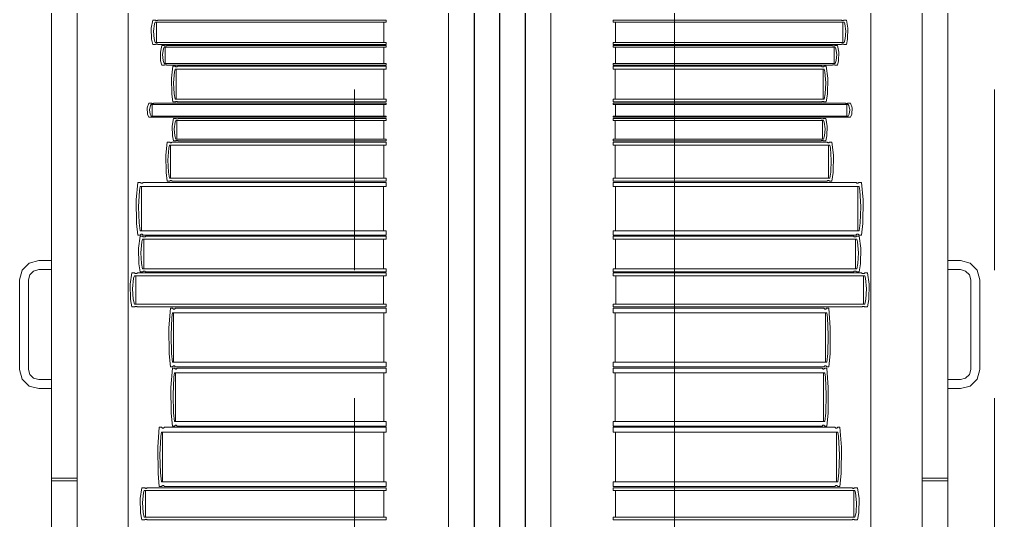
# Model space of a CAD drawing. Header units: inches. Extents: x -19 to 5698, y -728 to 92.
# Drawn here: x 314.309 to 315.07, y 11.121 to 11.513 of the extents above; entities that cross this region are included whole.
import ezdxf

# ---------------------------------------------------------------- set-up
doc = ezdxf.new("R2010")
doc.units = ezdxf.units.IN
doc.header["$MEASUREMENT"] = 0
doc.set_wipeout_variables(frame=1)
for name, pattern in [('Hidden Line', [0.195611, 0.141111, -0.0545]), ('Punto & Raya', [0.65, 0.5, -0.075, 0, -0.075]), ('Wipeout_Contour', [1, 0, -1])]:
    doc.linetypes.add(name, pattern=pattern)
for name, color, linetype in [('02 _ ARQ _ ALB _ Ejes Generales', 251, 'Continuous'), ('08 _ STR _ EXT _ 09 Vigas', 251, 'Continuous'), ('Interior - Mobiliario', 7, 'Continuous')]:
    doc.layers.add(name, color=color, linetype=linetype)

msp = doc.modelspace()

# ---------------------------------------------------------------- linework, layer by layer
at = {"layer": '02 _ ARQ _ ALB _ Ejes Generales', "color": 251, "linetype": 'Punto & Raya', "lineweight": 13, "true_color": 0x636466}
msp.add_line((314.82005, 3.05001), (314.82005, 44.9), dxfattribs=at)
at = {"layer": '08 _ STR _ EXT _ 09 Vigas', "color": 251, "linetype": 'Hidden Line', "lineweight": 13, "true_color": 0x636466}
for p, q in [((314.57005, 7.7), (314.57005, 16.9)), ((315.07005, 7.7), (315.07005, 16.9))]:
    msp.add_line(p, q, dxfattribs=at)
at = {"layer": 'Interior - Mobiliario', "color": 175, "linetype": 'Continuous', "lineweight": 13}
for p, q in [((314.33352, 12.27311), (314.33352, 10.77311)), ((315.03352, 12.27311), (315.03352, 10.77311)), ((314.33352, 10.79311), (314.33352, 12.25311)), ((314.33352, 10.79311), (314.33352, 12.25311)), ((314.35352, 10.79311), (314.35352, 12.25311)), ((314.35352, 10.79311), (314.35352, 12.25311)), ((314.35352, 10.79311), (314.35352, 12.25311)), ((314.66352, 12.25311), (314.66352, 10.79311)), ((314.70352, 12.25311), (314.70352, 10.79311)), ((315.01352, 10.79311), (315.01352, 12.25311)), ((315.01352, 10.79311), (315.01352, 12.25311)), ((315.01352, 10.79311), (315.01352, 12.25311)), ((315.03352, 10.79311), (315.03352, 12.25311)), ((315.03352, 10.79311), (315.03352, 12.25311)), ((314.35352, 10.81311), (314.35352, 12.23311)), ((314.39352, 12.23311), (314.39352, 10.81311)), ((314.64352, 10.81311), (314.64352, 12.23311)), ((314.72352, 10.81311), (314.72352, 12.23311)), ((314.97352, 12.23311), (314.97352, 10.81311)), ((315.01352, 10.81311), (315.01352, 12.23311)), ((314.33352, 11.51311), (314.33352, 11.15411)), ((314.35352, 11.51311), (314.35352, 11.15411)), ((314.41146, 11.50579), (314.41268, 11.51211)), ((314.41268, 11.51211), (314.41466, 11.51211)), ((314.41397, 11.50915), (314.4132, 11.50335)), ((314.41451, 11.51059), (314.41397, 11.50915)), ((314.59487, 11.51059), (314.41451, 11.51059)), ((314.41466, 11.51211), (314.41481, 11.512)), ((314.41481, 11.512), (314.41505, 11.5119)), ((314.41505, 11.5119), (314.4153, 11.51182)), ((314.4153, 11.51182), (314.41557, 11.51179)), ((314.41542, 11.49468), (314.41542, 11.51059)), ((314.41557, 11.51179), (314.41584, 11.51179)), ((314.41584, 11.51179), (314.4161, 11.51184)), ((314.4161, 11.51184), (314.41635, 11.51192)), ((314.41635, 11.51192), (314.41658, 11.51203)), ((314.41658, 11.51203), (314.41668, 11.51211)), ((314.41668, 11.51211), (314.59487, 11.51211)), ((314.59304, 11.51059), (314.59304, 11.49468)), ((314.59487, 11.51211), (314.59487, 11.51059)), ((314.95036, 11.51211), (314.77218, 11.51211)), ((314.77218, 11.51211), (314.77218, 11.51059)), ((314.77218, 11.51059), (314.95254, 11.51059)), ((314.774, 11.51059), (314.774, 11.49468)), ((314.95047, 11.51203), (314.95036, 11.51211)), ((314.95069, 11.51192), (314.95047, 11.51203)), ((314.95095, 11.51184), (314.95069, 11.51192)), ((314.95121, 11.51179), (314.95095, 11.51184)), ((314.95148, 11.51179), (314.95121, 11.51179)), ((314.95174, 11.51182), (314.95148, 11.51179)), ((314.95163, 11.49468), (314.95163, 11.51059)), ((314.952, 11.5119), (314.95174, 11.51182)), ((314.95223, 11.512), (314.952, 11.5119)), ((314.95238, 11.51211), (314.95223, 11.512)), ((314.95436, 11.51211), (314.95238, 11.51211)), ((314.95254, 11.51059), (314.95308, 11.50915)), ((314.95308, 11.50915), (314.95384, 11.50335)), ((314.95559, 11.50579), (314.95436, 11.51211)), ((315.01352, 11.51311), (315.01352, 11.15411)), ((315.03352, 11.51311), (315.03352, 11.15411)), ((314.41169, 11.49732), (314.41146, 11.50579)), ((314.4132, 11.50335), (314.41367, 11.49751)), ((314.95384, 11.50335), (314.95338, 11.49751)), ((314.95536, 11.49732), (314.95559, 11.50579)), ((314.41268, 11.49316), (314.41169, 11.49732)), ((314.41466, 11.49316), (314.41268, 11.49316)), ((314.41367, 11.49751), (314.41451, 11.49468)), ((314.41451, 11.49468), (314.59487, 11.49468)), ((314.41477, 11.49323), (314.41466, 11.49316)), ((314.415, 11.49335), (314.41477, 11.49323)), ((314.41525, 11.49343), (314.415, 11.49335)), ((314.41551, 11.49347), (314.41525, 11.49343)), ((314.41578, 11.49348), (314.41551, 11.49347)), ((314.41604, 11.49344), (314.41578, 11.49348)), ((314.4163, 11.49337), (314.41604, 11.49344)), ((314.41653, 11.49326), (314.4163, 11.49337)), ((314.41668, 11.49316), (314.41653, 11.49326)), ((314.59487, 11.49316), (314.41668, 11.49316)), ((314.41853, 11.48712), (314.4197, 11.49216)), ((314.4197, 11.49216), (314.42161, 11.49216)), ((314.42161, 11.49216), (314.42175, 11.49208)), ((314.42175, 11.49208), (314.42198, 11.49199)), ((314.42198, 11.49199), (314.42222, 11.49194)), ((314.42222, 11.49194), (314.42248, 11.49191)), ((314.42248, 11.49191), (314.42273, 11.49191)), ((314.42273, 11.49191), (314.42299, 11.49195)), ((314.42299, 11.49195), (314.42323, 11.49201)), ((314.42323, 11.49201), (314.42345, 11.4921)), ((314.42345, 11.4921), (314.42355, 11.49216)), ((314.42355, 11.49216), (314.59487, 11.49216)), ((314.59487, 11.49468), (314.59487, 11.49316)), ((314.59487, 11.49216), (314.59487, 11.49095)), ((314.95254, 11.49468), (314.77218, 11.49468)), ((314.77218, 11.49468), (314.77218, 11.49316)), ((314.77218, 11.49316), (314.95036, 11.49316)), ((314.9435, 11.49216), (314.77218, 11.49216)), ((314.77218, 11.49216), (314.77218, 11.49095)), ((314.9436, 11.4921), (314.9435, 11.49216)), ((314.94382, 11.49201), (314.9436, 11.4921)), ((314.94406, 11.49195), (314.94382, 11.49201)), ((314.94431, 11.49191), (314.94406, 11.49195)), ((314.94457, 11.49191), (314.94431, 11.49191)), ((314.94483, 11.49194), (314.94457, 11.49191)), ((314.94507, 11.49199), (314.94483, 11.49194)), ((314.9453, 11.49208), (314.94507, 11.49199)), ((314.94544, 11.49216), (314.9453, 11.49208)), ((314.94734, 11.49216), (314.94544, 11.49216)), ((314.94852, 11.48712), (314.94734, 11.49216)), ((314.95036, 11.49316), (314.95051, 11.49326)), ((314.95051, 11.49326), (314.95075, 11.49337)), ((314.95075, 11.49337), (314.951, 11.49344)), ((314.951, 11.49344), (314.95127, 11.49348)), ((314.95127, 11.49348), (314.95154, 11.49347)), ((314.95154, 11.49347), (314.9518, 11.49343)), ((314.9518, 11.49343), (314.95205, 11.49335)), ((314.95205, 11.49335), (314.95228, 11.49323)), ((314.95228, 11.49323), (314.95238, 11.49316)), ((314.95238, 11.49316), (314.95436, 11.49316)), ((314.95338, 11.49751), (314.95254, 11.49468)), ((314.95436, 11.49316), (314.95536, 11.49732)), ((314.41874, 11.48035), (314.41853, 11.48712)), ((314.42093, 11.4898), (314.4202, 11.48517)), ((314.4202, 11.48517), (314.42065, 11.48051)), ((314.42145, 11.49095), (314.42093, 11.4898)), ((314.59487, 11.49095), (314.42145, 11.49095)), ((314.42233, 11.47824), (314.42233, 11.49095)), ((314.59311, 11.49095), (314.59311, 11.47824)), ((314.77218, 11.49095), (314.94559, 11.49095)), ((314.77393, 11.49095), (314.77393, 11.47824)), ((314.94472, 11.47824), (314.94472, 11.49095)), ((314.94559, 11.49095), (314.94611, 11.4898)), ((314.94611, 11.4898), (314.94684, 11.48517)), ((314.94684, 11.48517), (314.9464, 11.48051)), ((314.9483, 11.48035), (314.94852, 11.48712)), ((314.4197, 11.47703), (314.41874, 11.48035)), ((314.42161, 11.47703), (314.4197, 11.47703)), ((314.42065, 11.48051), (314.42145, 11.47824)), ((314.42145, 11.47824), (314.59487, 11.47824)), ((314.4217, 11.47709), (314.42161, 11.47703)), ((314.42192, 11.47718), (314.4217, 11.47709)), ((314.42217, 11.47725), (314.42192, 11.47718)), ((314.42242, 11.47728), (314.42217, 11.47725)), ((314.42268, 11.47729), (314.42242, 11.47728)), ((314.42293, 11.47726), (314.42268, 11.47729)), ((314.42318, 11.4772), (314.42293, 11.47726)), ((314.4234, 11.47711), (314.42318, 11.4772)), ((314.42355, 11.47703), (314.4234, 11.47711)), ((314.59487, 11.47703), (314.42355, 11.47703)), ((314.59487, 11.47824), (314.59487, 11.47703)), ((314.94559, 11.47824), (314.77218, 11.47824)), ((314.77218, 11.47824), (314.77218, 11.47703)), ((314.77218, 11.47703), (314.9435, 11.47703)), ((314.9435, 11.47703), (314.94364, 11.47711)), ((314.94364, 11.47711), (314.94387, 11.4772)), ((314.94387, 11.4772), (314.94411, 11.47726)), ((314.94411, 11.47726), (314.94437, 11.47729)), ((314.94437, 11.47729), (314.94463, 11.47728)), ((314.94463, 11.47728), (314.94488, 11.47725)), ((314.94488, 11.47725), (314.94512, 11.47718)), ((314.94512, 11.47718), (314.94534, 11.47709)), ((314.94534, 11.47709), (314.94544, 11.47703)), ((314.94544, 11.47703), (314.94734, 11.47703)), ((314.9464, 11.48051), (314.94559, 11.47824)), ((314.94734, 11.47703), (314.9483, 11.48035)), ((314.42727, 11.46674), (314.42839, 11.47603)), ((314.42839, 11.47603), (314.4302, 11.47603)), ((314.42956, 11.47169), (314.42886, 11.46314)), ((314.43005, 11.4738), (314.42956, 11.47169)), ((314.59487, 11.4738), (314.43005, 11.4738)), ((314.4302, 11.47603), (314.43033, 11.47588)), ((314.43033, 11.47588), (314.43055, 11.47572)), ((314.43055, 11.47572), (314.43078, 11.47562)), ((314.43078, 11.47562), (314.43102, 11.47557)), ((314.43088, 11.45038), (314.43088, 11.4738)), ((314.43102, 11.47557), (314.43127, 11.47557)), ((314.43127, 11.47557), (314.43151, 11.47564)), ((314.43151, 11.47564), (314.43174, 11.47576)), ((314.43174, 11.47576), (314.43195, 11.47593)), ((314.43195, 11.47593), (314.43204, 11.47603)), ((314.43204, 11.47603), (314.59487, 11.47603)), ((314.5932, 11.4738), (314.5932, 11.45038)), ((314.59487, 11.47603), (314.59487, 11.4738)), ((314.93501, 11.47603), (314.77218, 11.47603)), ((314.77218, 11.47603), (314.77218, 11.4738)), ((314.77218, 11.4738), (314.937, 11.4738)), ((314.77384, 11.4738), (314.77384, 11.45038)), ((314.9351, 11.47593), (314.93501, 11.47603)), ((314.93531, 11.47576), (314.9351, 11.47593)), ((314.93554, 11.47564), (314.93531, 11.47576)), ((314.93578, 11.47557), (314.93554, 11.47564)), ((314.93602, 11.47557), (314.93578, 11.47557)), ((314.93627, 11.47562), (314.93602, 11.47557)), ((314.93616, 11.45038), (314.93616, 11.4738)), ((314.9365, 11.47572), (314.93627, 11.47562)), ((314.93671, 11.47588), (314.9365, 11.47572)), ((314.93685, 11.47603), (314.93671, 11.47588)), ((314.93866, 11.47603), (314.93685, 11.47603)), ((314.937, 11.4738), (314.93749, 11.47169)), ((314.93749, 11.47169), (314.93818, 11.46314)), ((314.93978, 11.46674), (314.93866, 11.47603)), ((314.42747, 11.45427), (314.42727, 11.46674)), ((314.42886, 11.46314), (314.42929, 11.45456)), ((314.93818, 11.46314), (314.93776, 11.45456)), ((314.93957, 11.45427), (314.93978, 11.46674)), ((314.42839, 11.44815), (314.42747, 11.45427)), ((314.42929, 11.45456), (314.43005, 11.45038)), ((314.93776, 11.45456), (314.937, 11.45038)), ((314.93866, 11.44815), (314.93957, 11.45427)), ((314.40822, 11.44348), (314.40946, 11.44715)), ((314.40946, 11.44715), (314.41148, 11.44715)), ((314.41132, 11.44627), (314.41077, 11.44544)), ((314.59487, 11.44627), (314.41132, 11.44627)), ((314.41148, 11.44715), (314.41163, 11.44709)), ((314.41163, 11.44709), (314.41187, 11.44703)), ((314.41187, 11.44703), (314.41213, 11.44699)), ((314.41213, 11.44699), (314.4124, 11.44697)), ((314.41225, 11.43702), (314.41225, 11.44627)), ((314.4124, 11.44697), (314.41267, 11.44697)), ((314.41267, 11.44697), (314.41294, 11.447)), ((314.41294, 11.447), (314.4132, 11.44704)), ((314.4132, 11.44704), (314.41343, 11.44711)), ((314.41343, 11.44711), (314.41353, 11.44715)), ((314.41353, 11.44715), (314.59487, 11.44715)), ((314.4302, 11.44815), (314.42839, 11.44815)), ((314.43005, 11.45038), (314.59487, 11.45038)), ((314.43029, 11.44826), (314.4302, 11.44815)), ((314.4305, 11.44843), (314.43029, 11.44826)), ((314.43073, 11.44855), (314.4305, 11.44843)), ((314.43097, 11.44861), (314.43073, 11.44855)), ((314.43121, 11.44862), (314.43097, 11.44861)), ((314.43146, 11.44857), (314.43121, 11.44862)), ((314.43169, 11.44846), (314.43146, 11.44857)), ((314.4319, 11.4483), (314.43169, 11.44846)), ((314.43204, 11.44815), (314.4319, 11.4483)), ((314.59487, 11.44815), (314.43204, 11.44815)), ((314.59301, 11.44627), (314.59301, 11.43702)), ((314.59487, 11.45038), (314.59487, 11.44815)), ((314.59487, 11.44715), (314.59487, 11.44627)), ((314.937, 11.45038), (314.77218, 11.45038)), ((314.77218, 11.45038), (314.77218, 11.44815)), ((314.77218, 11.44815), (314.93501, 11.44815)), ((314.95351, 11.44715), (314.77218, 11.44715)), ((314.77218, 11.44715), (314.77218, 11.44627)), ((314.77218, 11.44627), (314.95573, 11.44627)), ((314.77403, 11.44627), (314.77403, 11.43702)), ((314.93501, 11.44815), (314.93514, 11.4483)), ((314.93514, 11.4483), (314.93536, 11.44846)), ((314.93536, 11.44846), (314.93559, 11.44857)), ((314.93559, 11.44857), (314.93583, 11.44862)), ((314.93583, 11.44862), (314.93608, 11.44861)), ((314.93608, 11.44861), (314.93632, 11.44855)), ((314.93632, 11.44855), (314.93655, 11.44843)), ((314.93655, 11.44843), (314.93676, 11.44826)), ((314.93676, 11.44826), (314.93685, 11.44815)), ((314.93685, 11.44815), (314.93866, 11.44815)), ((314.95362, 11.44711), (314.95351, 11.44715)), ((314.95385, 11.44704), (314.95362, 11.44711)), ((314.9541, 11.447), (314.95385, 11.44704)), ((314.95437, 11.44697), (314.9541, 11.447)), ((314.95465, 11.44697), (314.95437, 11.44697)), ((314.95492, 11.44699), (314.95465, 11.44697)), ((314.9548, 11.43702), (314.9548, 11.44627)), ((314.95517, 11.44703), (314.95492, 11.44699)), ((314.95541, 11.44709), (314.95517, 11.44703)), ((314.95557, 11.44715), (314.95541, 11.44709)), ((314.95758, 11.44715), (314.95557, 11.44715)), ((314.95573, 11.44627), (314.95628, 11.44544)), ((314.95883, 11.44348), (314.95758, 11.44715)), ((314.40845, 11.43856), (314.40822, 11.44348)), ((314.40946, 11.43614), (314.40845, 11.43856)), ((314.41077, 11.44544), (314.40999, 11.44206)), ((314.40999, 11.44206), (314.41047, 11.43867)), ((314.41047, 11.43867), (314.41132, 11.43702)), ((314.95658, 11.43867), (314.95573, 11.43702)), ((314.95628, 11.44544), (314.95705, 11.44206)), ((314.95705, 11.44206), (314.95658, 11.43867)), ((314.95758, 11.43614), (314.9586, 11.43856)), ((314.9586, 11.43856), (314.95883, 11.44348)), ((314.41148, 11.43614), (314.40946, 11.43614)), ((314.41132, 11.43702), (314.59487, 11.43702)), ((314.41158, 11.43618), (314.41148, 11.43614)), ((314.41182, 11.43625), (314.41158, 11.43618)), ((314.41207, 11.4363), (314.41182, 11.43625)), ((314.41234, 11.43632), (314.41207, 11.4363)), ((314.41261, 11.43632), (314.41234, 11.43632)), ((314.41288, 11.4363), (314.41261, 11.43632)), ((314.41314, 11.43626), (314.41288, 11.4363)), ((314.41338, 11.4362), (314.41314, 11.43626)), ((314.41353, 11.43614), (314.41338, 11.4362)), ((314.59487, 11.43614), (314.41353, 11.43614)), ((314.42773, 11.42935), (314.42885, 11.43514)), ((314.42885, 11.43514), (314.43065, 11.43514)), ((314.43002, 11.43243), (314.42932, 11.42711)), ((314.43051, 11.43375), (314.43002, 11.43243)), ((314.59487, 11.43375), (314.43051, 11.43375)), ((314.43065, 11.43514), (314.43079, 11.43505)), ((314.43079, 11.43505), (314.431, 11.43495)), ((314.431, 11.43495), (314.43124, 11.43488)), ((314.43124, 11.43488), (314.43148, 11.43485)), ((314.43134, 11.41917), (314.43134, 11.43375)), ((314.43148, 11.43485), (314.43172, 11.43485)), ((314.43172, 11.43485), (314.43196, 11.43489)), ((314.43196, 11.43489), (314.43219, 11.43497)), ((314.43219, 11.43497), (314.4324, 11.43507)), ((314.4324, 11.43507), (314.43249, 11.43514)), ((314.43249, 11.43514), (314.59487, 11.43514)), ((314.59321, 11.43375), (314.59321, 11.41917)), ((314.59487, 11.43702), (314.59487, 11.43614)), ((314.59487, 11.43514), (314.59487, 11.43375)), ((314.95573, 11.43702), (314.77218, 11.43702)), ((314.77218, 11.43702), (314.77218, 11.43614)), ((314.77218, 11.43614), (314.95351, 11.43614)), ((314.93455, 11.43514), (314.77218, 11.43514)), ((314.77218, 11.43514), (314.77218, 11.43375)), ((314.77218, 11.43375), (314.93654, 11.43375)), ((314.77384, 11.43375), (314.77384, 11.41917)), ((314.93465, 11.43507), (314.93455, 11.43514)), ((314.93486, 11.43497), (314.93465, 11.43507)), ((314.93508, 11.43489), (314.93486, 11.43497)), ((314.93532, 11.43485), (314.93508, 11.43489)), ((314.93557, 11.43485), (314.93532, 11.43485)), ((314.93581, 11.43488), (314.93557, 11.43485)), ((314.93571, 11.41917), (314.93571, 11.43375)), ((314.93604, 11.43495), (314.93581, 11.43488)), ((314.93626, 11.43505), (314.93604, 11.43495)), ((314.93639, 11.43514), (314.93626, 11.43505)), ((314.9382, 11.43514), (314.93639, 11.43514)), ((314.93654, 11.43375), (314.93703, 11.43243)), ((314.93703, 11.43243), (314.93772, 11.42711)), ((314.93931, 11.42935), (314.9382, 11.43514)), ((314.95351, 11.43614), (314.95366, 11.4362)), ((314.95366, 11.4362), (314.9539, 11.43626)), ((314.9539, 11.43626), (314.95416, 11.4363)), ((314.95416, 11.4363), (314.95443, 11.43632)), ((314.95443, 11.43632), (314.95471, 11.43632)), ((314.95471, 11.43632), (314.95497, 11.4363)), ((314.95497, 11.4363), (314.95523, 11.43625)), ((314.95523, 11.43625), (314.95546, 11.43618)), ((314.95546, 11.43618), (314.95557, 11.43614)), ((314.95557, 11.43614), (314.95758, 11.43614)), ((314.42794, 11.42159), (314.42773, 11.42935)), ((314.42932, 11.42711), (314.42975, 11.42177)), ((314.93772, 11.42711), (314.9373, 11.42177)), ((314.93911, 11.42159), (314.93931, 11.42935)), ((314.42283, 11.40661), (314.42397, 11.41678)), ((314.42397, 11.41678), (314.42583, 11.41678)), ((314.42583, 11.41678), (314.42597, 11.41662)), ((314.42597, 11.41662), (314.42619, 11.41644)), ((314.42619, 11.41644), (314.42643, 11.41633)), ((314.42643, 11.41633), (314.42668, 11.41627)), ((314.42668, 11.41627), (314.42693, 11.41628)), ((314.42693, 11.41628), (314.42718, 11.41635)), ((314.42718, 11.41635), (314.42741, 11.41648)), ((314.42741, 11.41648), (314.42763, 11.41666)), ((314.42763, 11.41666), (314.42772, 11.41678)), ((314.42772, 11.41678), (314.59487, 11.41678)), ((314.42885, 11.41778), (314.42794, 11.42159)), ((314.43065, 11.41778), (314.42885, 11.41778)), ((314.42975, 11.42177), (314.43051, 11.41917)), ((314.43051, 11.41917), (314.59487, 11.41917)), ((314.43074, 11.41785), (314.43065, 11.41778)), ((314.43095, 11.41795), (314.43074, 11.41785)), ((314.43118, 11.41803), (314.43095, 11.41795)), ((314.43142, 11.41807), (314.43118, 11.41803)), ((314.43167, 11.41807), (314.43142, 11.41807)), ((314.43191, 11.41804), (314.43167, 11.41807)), ((314.43214, 11.41797), (314.43191, 11.41804)), ((314.43235, 11.41787), (314.43214, 11.41797)), ((314.43249, 11.41778), (314.43235, 11.41787)), ((314.59487, 11.41778), (314.43249, 11.41778)), ((314.59487, 11.41917), (314.59487, 11.41778)), ((314.59487, 11.41678), (314.59487, 11.41434)), ((314.93654, 11.41917), (314.77218, 11.41917)), ((314.77218, 11.41917), (314.77218, 11.41778)), ((314.77218, 11.41778), (314.93455, 11.41778)), ((314.93932, 11.41678), (314.77218, 11.41678)), ((314.77218, 11.41678), (314.77218, 11.41434)), ((314.93455, 11.41778), (314.93469, 11.41787)), ((314.93469, 11.41787), (314.93491, 11.41797)), ((314.93491, 11.41797), (314.93514, 11.41804)), ((314.93514, 11.41804), (314.93538, 11.41807)), ((314.93538, 11.41807), (314.93562, 11.41807)), ((314.93562, 11.41807), (314.93586, 11.41803)), ((314.93586, 11.41803), (314.93609, 11.41795)), ((314.93609, 11.41795), (314.9363, 11.41785)), ((314.9363, 11.41785), (314.93639, 11.41778)), ((314.93639, 11.41778), (314.9382, 11.41778)), ((314.9373, 11.42177), (314.93654, 11.41917)), ((314.9382, 11.41778), (314.93911, 11.42159)), ((314.93942, 11.41666), (314.93932, 11.41678)), ((314.93963, 11.41648), (314.93942, 11.41666)), ((314.93987, 11.41635), (314.93963, 11.41648)), ((314.94011, 11.41628), (314.93987, 11.41635)), ((314.94037, 11.41627), (314.94011, 11.41628)), ((314.94061, 11.41633), (314.94037, 11.41627)), ((314.94085, 11.41644), (314.94061, 11.41633)), ((314.94107, 11.41662), (314.94085, 11.41644)), ((314.94121, 11.41678), (314.94107, 11.41662)), ((314.94307, 11.41678), (314.94121, 11.41678)), ((314.94422, 11.40661), (314.94307, 11.41678)), ((314.42518, 11.41202), (314.42446, 11.40267)), ((314.42568, 11.41434), (314.42518, 11.41202)), ((314.59487, 11.41434), (314.42568, 11.41434)), ((314.42654, 11.38871), (314.42654, 11.41434)), ((314.59316, 11.41434), (314.59316, 11.38871)), ((314.77218, 11.41434), (314.94136, 11.41434)), ((314.77389, 11.41434), (314.77389, 11.38871)), ((314.94051, 11.38871), (314.94051, 11.41434)), ((314.94136, 11.41434), (314.94187, 11.41202)), ((314.94187, 11.41202), (314.94258, 11.40267)), ((314.42304, 11.39296), (314.42283, 11.40661)), ((314.42446, 11.40267), (314.4249, 11.39328)), ((314.94258, 11.40267), (314.94215, 11.39328)), ((314.94401, 11.39296), (314.94422, 11.40661)), ((314.42397, 11.38627), (314.42304, 11.39296)), ((314.4249, 11.39328), (314.42568, 11.38871)), ((314.94215, 11.39328), (314.94136, 11.38871)), ((314.94307, 11.38627), (314.94401, 11.39296)), ((314.39956, 11.37155), (314.40087, 11.38527)), ((314.40087, 11.38527), (314.40298, 11.38527)), ((314.40298, 11.38527), (314.40314, 11.38505)), ((314.40314, 11.38505), (314.40339, 11.38481)), ((314.40339, 11.38481), (314.40366, 11.38466)), ((314.40451, 11.38469), (314.40477, 11.38486)), ((314.40477, 11.38486), (314.40502, 11.38511)), ((314.40502, 11.38511), (314.40512, 11.38527)), ((314.40512, 11.38527), (314.59487, 11.38527)), ((314.42583, 11.38627), (314.42397, 11.38627)), ((314.42568, 11.38871), (314.59487, 11.38871)), ((314.42593, 11.38639), (314.42583, 11.38627)), ((314.42614, 11.38657), (314.42593, 11.38639)), ((314.42638, 11.3867), (314.42614, 11.38657)), ((314.42663, 11.38677), (314.42638, 11.3867)), ((314.42688, 11.38678), (314.42663, 11.38677)), ((314.42713, 11.38672), (314.42688, 11.38678)), ((314.42736, 11.38661), (314.42713, 11.38672)), ((314.42758, 11.38643), (314.42736, 11.38661)), ((314.42772, 11.38627), (314.42758, 11.38643)), ((314.59487, 11.38627), (314.42772, 11.38627)), ((314.59487, 11.38871), (314.59487, 11.38627)), ((314.59487, 11.38527), (314.59487, 11.38198)), ((314.94136, 11.38871), (314.77218, 11.38871)), ((314.77218, 11.38871), (314.77218, 11.38627)), ((314.77218, 11.38627), (314.93932, 11.38627)), ((314.96192, 11.38527), (314.77218, 11.38527)), ((314.77218, 11.38527), (314.77218, 11.38198)), ((314.93932, 11.38627), (314.93946, 11.38643)), ((314.93946, 11.38643), (314.93968, 11.38661)), ((314.93968, 11.38661), (314.93992, 11.38672)), ((314.93992, 11.38672), (314.94017, 11.38678)), ((314.94017, 11.38678), (314.94042, 11.38677)), ((314.94042, 11.38677), (314.94067, 11.3867)), ((314.94067, 11.3867), (314.9409, 11.38657)), ((314.9409, 11.38657), (314.94112, 11.38639)), ((314.94112, 11.38639), (314.94121, 11.38627)), ((314.94121, 11.38627), (314.94307, 11.38627)), ((314.96203, 11.38511), (314.96192, 11.38527)), ((314.96227, 11.38486), (314.96203, 11.38511)), ((314.96254, 11.38469), (314.96227, 11.38486)), ((314.96366, 11.38481), (314.96339, 11.38466)), ((314.96391, 11.38505), (314.96366, 11.38481)), ((314.96407, 11.38527), (314.96391, 11.38505)), ((314.96618, 11.38527), (314.96407, 11.38527)), ((314.96748, 11.37155), (314.96618, 11.38527)), ((314.40223, 11.37886), (314.40142, 11.36625)), ((314.40281, 11.38198), (314.40223, 11.37886)), ((314.59487, 11.38198), (314.40281, 11.38198)), ((314.40366, 11.38466), (314.40394, 11.38458)), ((314.40378, 11.34743), (314.40378, 11.38198)), ((314.40394, 11.38458), (314.40423, 11.38459)), ((314.40423, 11.38459), (314.40451, 11.38469)), ((314.59293, 11.38198), (314.59293, 11.34743)), ((314.77218, 11.38198), (314.96424, 11.38198)), ((314.77412, 11.38198), (314.77412, 11.34743)), ((314.96282, 11.38459), (314.96254, 11.38469)), ((314.96311, 11.38458), (314.96282, 11.38459)), ((314.96339, 11.38466), (314.96311, 11.38458)), ((314.96327, 11.34743), (314.96327, 11.38198)), ((314.96424, 11.38198), (314.96481, 11.37886)), ((314.96481, 11.37886), (314.96562, 11.36625)), ((314.39981, 11.35316), (314.39956, 11.37155)), ((314.96724, 11.35316), (314.96748, 11.37155)), ((314.40142, 11.36625), (314.40192, 11.35359)), ((314.96562, 11.36625), (314.96513, 11.35359)), ((314.40087, 11.34414), (314.39981, 11.35316)), ((314.40192, 11.35359), (314.40281, 11.34743)), ((314.40281, 11.34743), (314.59487, 11.34743)), ((314.59487, 11.34743), (314.59487, 11.34414)), ((314.96424, 11.34743), (314.77218, 11.34743)), ((314.77218, 11.34743), (314.77218, 11.34414)), ((314.96513, 11.35359), (314.96424, 11.34743)), ((314.96618, 11.34414), (314.96724, 11.35316)), ((314.40298, 11.34414), (314.40087, 11.34414)), ((314.40142, 11.33391), (314.40271, 11.34314)), ((314.40271, 11.34314), (314.4048, 11.34314)), ((314.40308, 11.3443), (314.40298, 11.34414)), ((314.40333, 11.34455), (314.40308, 11.3443)), ((314.4036, 11.34472), (314.40333, 11.34455)), ((314.40388, 11.34481), (314.4036, 11.34472)), ((314.40416, 11.34482), (314.40388, 11.34481)), ((314.40463, 11.34092), (314.40406, 11.33882)), ((314.40444, 11.34475), (314.40416, 11.34482)), ((314.40471, 11.34459), (314.40444, 11.34475)), ((314.59487, 11.34092), (314.40463, 11.34092)), ((314.40497, 11.34436), (314.40471, 11.34459)), ((314.4048, 11.34314), (314.40496, 11.34299)), ((314.40496, 11.34299), (314.4052, 11.34283)), ((314.40512, 11.34414), (314.40497, 11.34436)), ((314.59487, 11.34414), (314.40512, 11.34414)), ((314.4052, 11.34283), (314.40547, 11.34272)), ((314.40547, 11.34272), (314.40575, 11.34267)), ((314.40559, 11.31768), (314.40559, 11.34092)), ((314.40575, 11.34267), (314.40603, 11.34268)), ((314.40603, 11.34268), (314.40631, 11.34274)), ((314.40631, 11.34274), (314.40658, 11.34286)), ((314.40658, 11.34286), (314.40682, 11.34303)), ((314.40682, 11.34303), (314.40693, 11.34314)), ((314.40693, 11.34314), (314.59487, 11.34314)), ((314.59294, 11.34092), (314.59294, 11.31768)), ((314.59487, 11.34314), (314.59487, 11.34092)), ((314.77218, 11.34414), (314.96192, 11.34414)), ((314.96012, 11.34314), (314.77218, 11.34314)), ((314.77218, 11.34314), (314.77218, 11.34092)), ((314.77218, 11.34092), (314.96242, 11.34092)), ((314.7741, 11.34092), (314.7741, 11.31768)), ((314.96023, 11.34303), (314.96012, 11.34314)), ((314.96047, 11.34286), (314.96023, 11.34303)), ((314.96073, 11.34274), (314.96047, 11.34286)), ((314.96101, 11.34268), (314.96073, 11.34274)), ((314.96129, 11.34267), (314.96101, 11.34268)), ((314.96157, 11.34272), (314.96129, 11.34267)), ((314.96145, 11.31768), (314.96145, 11.34092)), ((314.96184, 11.34283), (314.96157, 11.34272)), ((314.96209, 11.34299), (314.96184, 11.34283)), ((314.96192, 11.34414), (314.96208, 11.34436)), ((314.96208, 11.34436), (314.96233, 11.34459)), ((314.96225, 11.34314), (314.96209, 11.34299)), ((314.96434, 11.34314), (314.96225, 11.34314)), ((314.96233, 11.34459), (314.9626, 11.34475)), ((314.96242, 11.34092), (314.96299, 11.33882)), ((314.9626, 11.34475), (314.96288, 11.34482)), ((314.96288, 11.34482), (314.96317, 11.34481)), ((314.96317, 11.34481), (314.96345, 11.34472)), ((314.96345, 11.34472), (314.96372, 11.34455)), ((314.96372, 11.34455), (314.96396, 11.3443)), ((314.96396, 11.3443), (314.96407, 11.34414)), ((314.96407, 11.34414), (314.96618, 11.34414)), ((314.96563, 11.33391), (314.96434, 11.34314)), ((314.40166, 11.32153), (314.40142, 11.33391)), ((314.40406, 11.33882), (314.40326, 11.33034)), ((314.96299, 11.33882), (314.96379, 11.33034)), ((314.96539, 11.32153), (314.96563, 11.33391)), ((314.31602, 11.3221), (314.32352, 11.32411)), ((314.32352, 11.32411), (314.33352, 11.32411)), ((314.33352, 11.32411), (314.33352, 11.31711)), ((314.40326, 11.33034), (314.40375, 11.32182)), ((314.96379, 11.33034), (314.9633, 11.32182)), ((315.04352, 11.32411), (315.03352, 11.32411)), ((315.03352, 11.32411), (315.03352, 11.31711)), ((315.05102, 11.3221), (315.04352, 11.32411)), ((314.30852, 11.30911), (314.31053, 11.31661)), ((314.31053, 11.31661), (314.31602, 11.3221)), ((314.32352, 11.31711), (314.31952, 11.31603)), ((314.33352, 11.31711), (314.32352, 11.31711)), ((314.40271, 11.31547), (314.40166, 11.32153)), ((314.40375, 11.32182), (314.40463, 11.31768)), ((314.40463, 11.31768), (314.59487, 11.31768)), ((314.59487, 11.31768), (314.59487, 11.31547)), ((314.96242, 11.31768), (314.77218, 11.31768)), ((314.77218, 11.31768), (314.77218, 11.31547)), ((314.9633, 11.32182), (314.96242, 11.31768)), ((314.96434, 11.31547), (314.96539, 11.32153)), ((315.03352, 11.31711), (315.04352, 11.31711)), ((315.04352, 11.31711), (315.04752, 11.31603)), ((315.05651, 11.31661), (315.05102, 11.3221)), ((315.05852, 11.30911), (315.05651, 11.31661)), ((314.30852, 11.23911), (314.30852, 11.30911)), ((314.31659, 11.31311), (314.31552, 11.30911)), ((314.31552, 11.30911), (314.31552, 11.23911)), ((314.31952, 11.31603), (314.31659, 11.31311)), ((314.39496, 11.30561), (314.39629, 11.31447)), ((314.39629, 11.31447), (314.39845, 11.31447)), ((314.39769, 11.31033), (314.39686, 11.30218)), ((314.39828, 11.31234), (314.39769, 11.31033)), ((314.59487, 11.31234), (314.39828, 11.31234)), ((314.39845, 11.31447), (314.39861, 11.31432)), ((314.39861, 11.31432), (314.39887, 11.31417)), ((314.39887, 11.31417), (314.39915, 11.31407)), ((314.39915, 11.31407), (314.39944, 11.31402)), ((314.39927, 11.29002), (314.39927, 11.31234)), ((314.39944, 11.31402), (314.39973, 11.31403)), ((314.39973, 11.31403), (314.40002, 11.31409)), ((314.40002, 11.31409), (314.40029, 11.3142)), ((314.40029, 11.3142), (314.40054, 11.31436)), ((314.40054, 11.31436), (314.40065, 11.31447)), ((314.40065, 11.31447), (314.59487, 11.31447)), ((314.4048, 11.31547), (314.40271, 11.31547)), ((314.4049, 11.31557), (314.4048, 11.31547)), ((314.40515, 11.31574), (314.4049, 11.31557)), ((314.40541, 11.31586), (314.40515, 11.31574)), ((314.40569, 11.31592), (314.40541, 11.31586)), ((314.40597, 11.31593), (314.40569, 11.31592)), ((314.40625, 11.31588), (314.40597, 11.31593)), ((314.40652, 11.31577), (314.40625, 11.31588)), ((314.40677, 11.31561), (314.40652, 11.31577)), ((314.40693, 11.31547), (314.40677, 11.31561)), ((314.59487, 11.31547), (314.40693, 11.31547)), ((314.59288, 11.31234), (314.59288, 11.29002)), ((314.59487, 11.31447), (314.59487, 11.31234)), ((314.77218, 11.31547), (314.96012, 11.31547)), ((314.9664, 11.31447), (314.77218, 11.31447)), ((314.77218, 11.31447), (314.77218, 11.31234)), ((314.77218, 11.31234), (314.96877, 11.31234)), ((314.77417, 11.31234), (314.77417, 11.29002)), ((314.96012, 11.31547), (314.96028, 11.31561)), ((314.96028, 11.31561), (314.96053, 11.31577)), ((314.96053, 11.31577), (314.96079, 11.31588)), ((314.96079, 11.31588), (314.96107, 11.31593)), ((314.96107, 11.31593), (314.96136, 11.31592)), ((314.96136, 11.31592), (314.96163, 11.31586)), ((314.96163, 11.31586), (314.9619, 11.31574)), ((314.9619, 11.31574), (314.96214, 11.31557)), ((314.96214, 11.31557), (314.96225, 11.31547)), ((314.96225, 11.31547), (314.96434, 11.31547)), ((314.96651, 11.31436), (314.9664, 11.31447)), ((314.96676, 11.3142), (314.96651, 11.31436)), ((314.96703, 11.31409), (314.96676, 11.3142)), ((314.96732, 11.31403), (314.96703, 11.31409)), ((314.96761, 11.31402), (314.96732, 11.31403)), ((314.9679, 11.31407), (314.96761, 11.31402)), ((314.96778, 11.29002), (314.96778, 11.31234)), ((314.96818, 11.31417), (314.9679, 11.31407)), ((314.96843, 11.31432), (314.96818, 11.31417)), ((314.9686, 11.31447), (314.96843, 11.31432)), ((314.97075, 11.31447), (314.9686, 11.31447)), ((314.96877, 11.31234), (314.96936, 11.31033)), ((314.96936, 11.31033), (314.97019, 11.30218)), ((314.97209, 11.30561), (314.97075, 11.31447)), ((315.04752, 11.31603), (315.05045, 11.31311)), ((315.05045, 11.31311), (315.05152, 11.30911)), ((315.05152, 11.30911), (315.05152, 11.23911)), ((315.05852, 11.23911), (315.05852, 11.30911)), ((314.3952, 11.29372), (314.39496, 11.30561)), ((314.39686, 11.30218), (314.39736, 11.294)), ((314.97019, 11.30218), (314.96968, 11.294)), ((314.97184, 11.29372), (314.97209, 11.30561)), ((314.39629, 11.2879), (314.3952, 11.29372)), ((314.39736, 11.294), (314.39828, 11.29002)), ((314.96968, 11.294), (314.96877, 11.29002)), ((314.97075, 11.2879), (314.97184, 11.29372)), ((314.39845, 11.2879), (314.39629, 11.2879)), ((314.39828, 11.29002), (314.59487, 11.29002)), ((314.39856, 11.288), (314.39845, 11.2879)), ((314.39881, 11.28816), (314.39856, 11.288)), ((314.39908, 11.28827), (314.39881, 11.28816)), ((314.39937, 11.28833), (314.39908, 11.28827)), ((314.39966, 11.28834), (314.39937, 11.28833)), ((314.39995, 11.28829), (314.39966, 11.28834)), ((314.40023, 11.28819), (314.39995, 11.28829)), ((314.40049, 11.28804), (314.40023, 11.28819)), ((314.40065, 11.2879), (314.40049, 11.28804)), ((314.59487, 11.2879), (314.40065, 11.2879)), ((314.42524, 11.27165), (314.42638, 11.2869)), ((314.42638, 11.2869), (314.42821, 11.2869)), ((314.42821, 11.2869), (314.42835, 11.28665)), ((314.42835, 11.28665), (314.42856, 11.28639)), ((314.42856, 11.28639), (314.4288, 11.28622)), ((314.4288, 11.28622), (314.42904, 11.28613)), ((314.42904, 11.28613), (314.42929, 11.28614)), ((314.42929, 11.28614), (314.42954, 11.28625)), ((314.42954, 11.28625), (314.42977, 11.28644)), ((314.42977, 11.28644), (314.42998, 11.28672)), ((314.42998, 11.28672), (314.43007, 11.2869)), ((314.43007, 11.2869), (314.59487, 11.2869)), ((314.59487, 11.29002), (314.59487, 11.2879)), ((314.59487, 11.2869), (314.59487, 11.28324)), ((314.96877, 11.29002), (314.77218, 11.29002)), ((314.77218, 11.29002), (314.77218, 11.2879)), ((314.77218, 11.2879), (314.9664, 11.2879)), ((314.93697, 11.2869), (314.77218, 11.2869)), ((314.77218, 11.2869), (314.77218, 11.28324)), ((314.93707, 11.28672), (314.93697, 11.2869)), ((314.93728, 11.28644), (314.93707, 11.28672)), ((314.93751, 11.28625), (314.93728, 11.28644)), ((314.93775, 11.28614), (314.93751, 11.28625)), ((314.938, 11.28613), (314.93775, 11.28614)), ((314.93825, 11.28622), (314.938, 11.28613)), ((314.93848, 11.28639), (314.93825, 11.28622)), ((314.9387, 11.28665), (314.93848, 11.28639)), ((314.93884, 11.2869), (314.9387, 11.28665)), ((314.94067, 11.2869), (314.93884, 11.2869)), ((314.9418, 11.27165), (314.94067, 11.2869)), ((314.9664, 11.2879), (314.96656, 11.28804)), ((314.96656, 11.28804), (314.96682, 11.28819)), ((314.96682, 11.28819), (314.96709, 11.28829)), ((314.96709, 11.28829), (314.96738, 11.28834)), ((314.96738, 11.28834), (314.96768, 11.28833)), ((314.96768, 11.28833), (314.96796, 11.28827)), ((314.96796, 11.28827), (314.96824, 11.28816)), ((314.96824, 11.28816), (314.96849, 11.288)), ((314.96849, 11.288), (314.9686, 11.2879)), ((314.9686, 11.2879), (314.97075, 11.2879)), ((314.42756, 11.27977), (314.42686, 11.26575)), ((314.42806, 11.28324), (314.42756, 11.27977)), ((314.59487, 11.28324), (314.42806, 11.28324)), ((314.4289, 11.24483), (314.4289, 11.28324)), ((314.59318, 11.28324), (314.59318, 11.24483)), ((314.77218, 11.28324), (314.93899, 11.28324)), ((314.77386, 11.28324), (314.77386, 11.24483)), ((314.93814, 11.24483), (314.93814, 11.28324)), ((314.93899, 11.28324), (314.93949, 11.27977)), ((314.93949, 11.27977), (314.94019, 11.26575)), ((314.42545, 11.2512), (314.42524, 11.27165)), ((314.94159, 11.2512), (314.9418, 11.27165)), ((314.42686, 11.26575), (314.42729, 11.25168)), ((314.94019, 11.26575), (314.93976, 11.25168)), ((314.42638, 11.24117), (314.42545, 11.2512)), ((314.42729, 11.25168), (314.42806, 11.24483)), ((314.93976, 11.25168), (314.93899, 11.24483)), ((314.94067, 11.24117), (314.94159, 11.2512)), ((314.42821, 11.24117), (314.42638, 11.24117)), ((314.42682, 11.22507), (314.42794, 11.24017)), ((314.42794, 11.24017), (314.42976, 11.24017)), ((314.42806, 11.24483), (314.59487, 11.24483)), ((314.4283, 11.24135), (314.42821, 11.24117)), ((314.42851, 11.24162), (314.4283, 11.24135)), ((314.42875, 11.24182), (314.42851, 11.24162)), ((314.42899, 11.24192), (314.42875, 11.24182)), ((314.42924, 11.24193), (314.42899, 11.24192)), ((314.42948, 11.24185), (314.42924, 11.24193)), ((314.42972, 11.24168), (314.42948, 11.24185)), ((314.42993, 11.24141), (314.42972, 11.24168)), ((314.42976, 11.24017), (314.4299, 11.23993)), ((314.43007, 11.24117), (314.42993, 11.24141)), ((314.59487, 11.24117), (314.43007, 11.24117)), ((314.43151, 11.23999), (314.43161, 11.24017)), ((314.43161, 11.24017), (314.59487, 11.24017)), ((314.59487, 11.24483), (314.59487, 11.24117)), ((314.59487, 11.24017), (314.59487, 11.23655)), ((314.93899, 11.24483), (314.77218, 11.24483)), ((314.77218, 11.24483), (314.77218, 11.24117)), ((314.77218, 11.24117), (314.93697, 11.24117)), ((314.93544, 11.24017), (314.77218, 11.24017)), ((314.77218, 11.24017), (314.77218, 11.23655)), ((314.93553, 11.23999), (314.93544, 11.24017)), ((314.93697, 11.24117), (314.93711, 11.24141)), ((314.93711, 11.24141), (314.93733, 11.24168)), ((314.93729, 11.24017), (314.93715, 11.23993)), ((314.9391, 11.24017), (314.93729, 11.24017)), ((314.93733, 11.24168), (314.93756, 11.24185)), ((314.93756, 11.24185), (314.93781, 11.24193)), ((314.93781, 11.24193), (314.93806, 11.24192)), ((314.93806, 11.24192), (314.9383, 11.24182)), ((314.9383, 11.24182), (314.93853, 11.24162)), ((314.93853, 11.24162), (314.93875, 11.24135)), ((314.93875, 11.24135), (314.93884, 11.24117)), ((314.93884, 11.24117), (314.94067, 11.24117)), ((314.94022, 11.22507), (314.9391, 11.24017)), ((314.31053, 11.23161), (314.30852, 11.23911)), ((314.31552, 11.23911), (314.31659, 11.23511)), ((314.31659, 11.23511), (314.31952, 11.23218)), ((314.42912, 11.23311), (314.42842, 11.21923)), ((314.42961, 11.23655), (314.42912, 11.23311)), ((314.59487, 11.23655), (314.42961, 11.23655)), ((314.4299, 11.23993), (314.43011, 11.23967)), ((314.43011, 11.23967), (314.43034, 11.2395)), ((314.43034, 11.2395), (314.43059, 11.23941)), ((314.43045, 11.19851), (314.43045, 11.23655)), ((314.43059, 11.23941), (314.43083, 11.23942)), ((314.43083, 11.23942), (314.43107, 11.23953)), ((314.43107, 11.23953), (314.4313, 11.23972)), ((314.4313, 11.23972), (314.43151, 11.23999)), ((314.5932, 11.23655), (314.5932, 11.19851)), ((314.77218, 11.23655), (314.93743, 11.23655)), ((314.77385, 11.23655), (314.77385, 11.19851)), ((314.93574, 11.23972), (314.93553, 11.23999)), ((314.93597, 11.23953), (314.93574, 11.23972)), ((314.93621, 11.23942), (314.93597, 11.23953)), ((314.93646, 11.23941), (314.93621, 11.23942)), ((314.9367, 11.2395), (314.93646, 11.23941)), ((314.9366, 11.19851), (314.9366, 11.23655)), ((314.93693, 11.23967), (314.9367, 11.2395)), ((314.93715, 11.23993), (314.93693, 11.23967)), ((314.93743, 11.23655), (314.93793, 11.23311)), ((314.93793, 11.23311), (314.93862, 11.21923)), ((315.05045, 11.23511), (315.04752, 11.23218)), ((315.05152, 11.23911), (315.05045, 11.23511)), ((315.05651, 11.23161), (315.05852, 11.23911)), ((314.31602, 11.22612), (314.31053, 11.23161)), ((314.32352, 11.22411), (314.31602, 11.22612)), ((314.31952, 11.23218), (314.32352, 11.23111)), ((314.32352, 11.23111), (314.33352, 11.23111)), ((314.33352, 11.23111), (314.33352, 11.22411)), ((314.42703, 11.20482), (314.42682, 11.22507)), ((314.94001, 11.20482), (314.94022, 11.22507)), ((315.03352, 11.23111), (315.03352, 11.22411)), ((315.04352, 11.23111), (315.03352, 11.23111)), ((315.04752, 11.23218), (315.04352, 11.23111)), ((315.04352, 11.22411), (315.05102, 11.22612)), ((315.05102, 11.22612), (315.05651, 11.23161)), ((314.33352, 11.22411), (314.32352, 11.22411)), ((314.42842, 11.21923), (314.42885, 11.20529)), ((314.93862, 11.21923), (314.9382, 11.20529)), ((315.03352, 11.22411), (315.04352, 11.22411)), ((314.42794, 11.19488), (314.42703, 11.20482)), ((314.42885, 11.20529), (314.42961, 11.19851)), ((314.9382, 11.20529), (314.93743, 11.19851)), ((314.9391, 11.19488), (314.94001, 11.20482)), ((314.42976, 11.19488), (314.42794, 11.19488)), ((314.42961, 11.19851), (314.59487, 11.19851)), ((314.42985, 11.19506), (314.42976, 11.19488)), ((314.43006, 11.19534), (314.42985, 11.19506)), ((314.43029, 11.19553), (314.43006, 11.19534)), ((314.43053, 11.19563), (314.43029, 11.19553)), ((314.43078, 11.19564), (314.43053, 11.19563)), ((314.43102, 11.19556), (314.43078, 11.19564)), ((314.43126, 11.19539), (314.43102, 11.19556)), ((314.43147, 11.19513), (314.43126, 11.19539)), ((314.43161, 11.19488), (314.43147, 11.19513)), ((314.59487, 11.19488), (314.43161, 11.19488)), ((314.59487, 11.19851), (314.59487, 11.19488)), ((314.93743, 11.19851), (314.77218, 11.19851)), ((314.77218, 11.19851), (314.77218, 11.19488)), ((314.77218, 11.19488), (314.93544, 11.19488)), ((314.93544, 11.19488), (314.93558, 11.19513)), ((314.93558, 11.19513), (314.93579, 11.19539)), ((314.93579, 11.19539), (314.93602, 11.19556)), ((314.93602, 11.19556), (314.93627, 11.19564)), ((314.93627, 11.19564), (314.93651, 11.19563)), ((314.93651, 11.19563), (314.93675, 11.19553)), ((314.93675, 11.19553), (314.93698, 11.19534)), ((314.93698, 11.19534), (314.93719, 11.19506)), ((314.93719, 11.19506), (314.93729, 11.19488)), ((314.93729, 11.19488), (314.9391, 11.19488)), ((314.41648, 11.17844), (314.41767, 11.19388)), ((314.41767, 11.19388), (314.4196, 11.19388)), ((314.41944, 11.19018), (314.41892, 11.18667)), ((314.59487, 11.19018), (314.41944, 11.19018)), ((314.4196, 11.19388), (314.41974, 11.19364)), ((314.41974, 11.19364), (314.41997, 11.19337)), ((314.41997, 11.19337), (314.42022, 11.1932)), ((314.42022, 11.1932), (314.42048, 11.19311)), ((314.42033, 11.15128), (314.42033, 11.19018)), ((314.42048, 11.19311), (314.42074, 11.19312)), ((314.42074, 11.19312), (314.421, 11.19323)), ((314.421, 11.19323), (314.42124, 11.19342)), ((314.42124, 11.19342), (314.42146, 11.1937)), ((314.42146, 11.1937), (314.42156, 11.19388)), ((314.42156, 11.19388), (314.59487, 11.19388)), ((314.59309, 11.19018), (314.59309, 11.15128)), ((314.59487, 11.19388), (314.59487, 11.19018)), ((314.94549, 11.19388), (314.77218, 11.19388)), ((314.77218, 11.19388), (314.77218, 11.19018)), ((314.77218, 11.19018), (314.9476, 11.19018)), ((314.77395, 11.19018), (314.77395, 11.15128)), ((314.94558, 11.1937), (314.94549, 11.19388)), ((314.94581, 11.19342), (314.94558, 11.1937)), ((314.94605, 11.19323), (314.94581, 11.19342)), ((314.94631, 11.19312), (314.94605, 11.19323)), ((314.94657, 11.19311), (314.94631, 11.19312)), ((314.94683, 11.1932), (314.94657, 11.19311)), ((314.94672, 11.15128), (314.94672, 11.19018)), ((314.94707, 11.19337), (314.94683, 11.1932)), ((314.9473, 11.19364), (314.94707, 11.19337)), ((314.94745, 11.19388), (314.9473, 11.19364)), ((314.94937, 11.19388), (314.94745, 11.19388)), ((314.9476, 11.19018), (314.94813, 11.18667)), ((314.95056, 11.17844), (314.94937, 11.19388)), ((314.41892, 11.18667), (314.41818, 11.17247)), ((314.94813, 11.18667), (314.94887, 11.17247)), ((314.4167, 11.15773), (314.41648, 11.17844)), ((314.41818, 11.17247), (314.41863, 11.15822)), ((314.94887, 11.17247), (314.94842, 11.15822)), ((314.95034, 11.15773), (314.95056, 11.17844)), ((314.41767, 11.14758), (314.4167, 11.15773)), ((314.41863, 11.15822), (314.41944, 11.15128)), ((314.94842, 11.15822), (314.9476, 11.15128)), ((314.94937, 11.14758), (314.95034, 11.15773)), ((314.33352, 11.15411), (314.35352, 11.15411)), ((314.33352, 10.79311), (314.33352, 11.15211)), ((314.33352, 11.15211), (314.35352, 11.15211)), ((314.35352, 10.79311), (314.35352, 11.15211)), ((314.41944, 11.15128), (314.59487, 11.15128)), ((314.59487, 11.15128), (314.59487, 11.14758)), ((314.9476, 11.15128), (314.77218, 11.15128)), ((314.77218, 11.15128), (314.77218, 11.14758)), ((315.03352, 11.15411), (315.01352, 11.15411)), ((315.01352, 10.79311), (315.01352, 11.15211)), ((315.03352, 11.15211), (315.01352, 11.15211)), ((315.03352, 10.79311), (315.03352, 11.15211)), ((314.40283, 11.13822), (314.40411, 11.14658)), ((314.40411, 11.14658), (314.40618, 11.14658)), ((314.40545, 11.14267), (314.40465, 11.13499)), ((314.40602, 11.14457), (314.40545, 11.14267)), ((314.59487, 11.14457), (314.40602, 11.14457)), ((314.40618, 11.14658), (314.40634, 11.14644)), ((314.40634, 11.14644), (314.40658, 11.1463)), ((314.40658, 11.1463), (314.40685, 11.1462)), ((314.40685, 11.1462), (314.40713, 11.14616)), ((314.40697, 11.12352), (314.40697, 11.14457)), ((314.40713, 11.14616), (314.40741, 11.14616)), ((314.40741, 11.14616), (314.40769, 11.14622)), ((314.40769, 11.14622), (314.40795, 11.14633)), ((314.40795, 11.14633), (314.40819, 11.14648)), ((314.40819, 11.14648), (314.40829, 11.14658)), ((314.40829, 11.14658), (314.59487, 11.14658)), ((314.4196, 11.14758), (314.41767, 11.14758)), ((314.4197, 11.14776), (314.4196, 11.14758)), ((314.41992, 11.14804), (314.4197, 11.14776)), ((314.42016, 11.14823), (314.41992, 11.14804)), ((314.42042, 11.14834), (314.42016, 11.14823)), ((314.42068, 11.14835), (314.42042, 11.14834)), ((314.42094, 11.14827), (314.42068, 11.14835)), ((314.42119, 11.14809), (314.42094, 11.14827)), ((314.42142, 11.14782), (314.42119, 11.14809)), ((314.42156, 11.14758), (314.42142, 11.14782)), ((314.59487, 11.14758), (314.42156, 11.14758)), ((314.59296, 11.14457), (314.59296, 11.12352)), ((314.59487, 11.14658), (314.59487, 11.14457)), ((314.77218, 11.14758), (314.94549, 11.14758)), ((314.95875, 11.14658), (314.77218, 11.14658)), ((314.77218, 11.14658), (314.77218, 11.14457)), ((314.77218, 11.14457), (314.96103, 11.14457)), ((314.77409, 11.14457), (314.77409, 11.12352)), ((314.94549, 11.14758), (314.94563, 11.14782)), ((314.94563, 11.14782), (314.94586, 11.14809)), ((314.94586, 11.14809), (314.94611, 11.14827)), ((314.94611, 11.14827), (314.94636, 11.14835)), ((314.94636, 11.14835), (314.94663, 11.14834)), ((314.94663, 11.14834), (314.94688, 11.14823)), ((314.94688, 11.14823), (314.94713, 11.14804)), ((314.94713, 11.14804), (314.94735, 11.14776)), ((314.94735, 11.14776), (314.94745, 11.14758)), ((314.94745, 11.14758), (314.94937, 11.14758)), ((314.95886, 11.14648), (314.95875, 11.14658)), ((314.9591, 11.14633), (314.95886, 11.14648)), ((314.95936, 11.14622), (314.9591, 11.14633)), ((314.95964, 11.14616), (314.95936, 11.14622)), ((314.95992, 11.14616), (314.95964, 11.14616)), ((314.9602, 11.1462), (314.95992, 11.14616)), ((314.96008, 11.12352), (314.96008, 11.14457)), ((314.96046, 11.1463), (314.9602, 11.1462)), ((314.96071, 11.14644), (314.96046, 11.1463)), ((314.96086, 11.14658), (314.96071, 11.14644)), ((314.96294, 11.14658), (314.96086, 11.14658)), ((314.96103, 11.14457), (314.9616, 11.14267)), ((314.9616, 11.14267), (314.96239, 11.13499)), ((314.96422, 11.13822), (314.96294, 11.14658)), ((314.40306, 11.12701), (314.40283, 11.13822)), ((314.40465, 11.13499), (314.40514, 11.12727)), ((314.96239, 11.13499), (314.96191, 11.12727)), ((314.96398, 11.12701), (314.96422, 11.13822)), ((314.40411, 11.12152), (314.40306, 11.12701)), ((314.40514, 11.12727), (314.40602, 11.12352)), ((314.96191, 11.12727), (314.96103, 11.12352)), ((314.96294, 11.12152), (314.96398, 11.12701)), ((314.40618, 11.12152), (314.40411, 11.12152)), ((314.40602, 11.12352), (314.59487, 11.12352)), ((314.40629, 11.12161), (314.40618, 11.12152)), ((314.40653, 11.12177), (314.40629, 11.12161)), ((314.40679, 11.12187), (314.40653, 11.12177)), ((314.40707, 11.12193), (314.40679, 11.12187)), ((314.40735, 11.12194), (314.40707, 11.12193)), ((314.40763, 11.12189), (314.40735, 11.12194)), ((314.40789, 11.12179), (314.40763, 11.12189)), ((314.40814, 11.12165), (314.40789, 11.12179)), ((314.40829, 11.12152), (314.40814, 11.12165)), ((314.59487, 11.12152), (314.40829, 11.12152)), ((314.59487, 11.12352), (314.59487, 11.12152)), ((314.96103, 11.12352), (314.77218, 11.12352)), ((314.77218, 11.12352), (314.77218, 11.12152)), ((314.77218, 11.12152), (314.95875, 11.12152)), ((314.95875, 11.12152), (314.95891, 11.12165)), ((314.95891, 11.12165), (314.95915, 11.12179)), ((314.95915, 11.12179), (314.95942, 11.12189)), ((314.95942, 11.12189), (314.9597, 11.12194)), ((314.9597, 11.12194), (314.95998, 11.12193)), ((314.95998, 11.12193), (314.96026, 11.12187)), ((314.96026, 11.12187), (314.96052, 11.12177)), ((314.96052, 11.12177), (314.96076, 11.12161)), ((314.96076, 11.12161), (314.96086, 11.12152)), ((314.96086, 11.12152), (314.96294, 11.12152))]:
    msp.add_line(p, q, dxfattribs=at)

# ---------------------------------------------------------------- next in the draw order: wipeouts: each hides what was drawn before it
at = {"color": 254, "linetype": 'Wipeout_Contour', "lineweight": 0, "ltscale": 9797.511196}
msp.add_wipeout([(314.66352, 10.79311), (314.68352, 10.79311), (314.68352, 12.25311), (314.66352, 12.25311)], dxfattribs=at).dxf.layer = 'Interior - Mobiliario'

# ---------------------------------------------------------------- next in the draw order: linework, layer by layer
at = {"layer": 'Interior - Mobiliario', "color": 175, "linetype": 'Continuous', "lineweight": 13}
for p, q in [((314.68352, 10.77311), (314.68352, 12.27311)), ((314.66352, 10.79311), (314.66352, 12.25311)), ((314.66352, 12.25311), (314.66352, 10.79311)), ((314.66352, 12.25311), (314.66352, 10.79311)), ((314.66352, 12.25311), (314.66352, 10.79311)), ((314.68352, 12.25311), (314.68352, 10.79311)), ((314.68352, 12.25311), (314.68352, 10.79311)), ((314.68352, 12.23311), (314.68352, 10.81311))]:
    msp.add_line(p, q, dxfattribs=at)
at = {"layer": 'Interior - Mobiliario', "color": 175, "linetype": 'Continuous', "lineweight": 30}
for p, q in [((314.66352, 12.25311), (314.66352, 10.79311)), ((314.68352, 12.25311), (314.68352, 10.79311))]:
    msp.add_line(p, q, dxfattribs=at)

# ---------------------------------------------------------------- next in the draw order: wipeouts: each hides what was drawn before it
at = {"color": 254, "linetype": 'Wipeout_Contour', "lineweight": 0, "ltscale": 9797.591195}
msp.add_wipeout([(314.70352, 10.79311), (314.70352, 12.25311), (314.68352, 12.25311), (314.68352, 10.79311)], dxfattribs=at).dxf.layer = 'Interior - Mobiliario'

# ---------------------------------------------------------------- next in the draw order: linework, layer by layer
at = {"layer": 'Interior - Mobiliario', "color": 175, "linetype": 'Continuous', "lineweight": 13}
for p, q in [((314.68352, 10.77311), (314.68352, 12.27311)), ((314.68352, 12.25311), (314.68352, 10.79311)), ((314.68352, 12.25311), (314.68352, 10.79311)), ((314.70352, 10.79311), (314.70352, 12.25311)), ((314.70352, 12.25311), (314.70352, 10.79311)), ((314.70352, 12.25311), (314.70352, 10.79311)), ((314.70352, 12.25311), (314.70352, 10.79311)), ((314.68352, 12.23311), (314.68352, 10.81311))]:
    msp.add_line(p, q, dxfattribs=at)
at = {"layer": 'Interior - Mobiliario', "color": 175, "linetype": 'Continuous', "lineweight": 30}
for p, q in [((314.68352, 12.25311), (314.68352, 10.79311)), ((314.70352, 12.25311), (314.70352, 10.79311))]:
    msp.add_line(p, q, dxfattribs=at)

doc.saveas('drawing.dxf')
